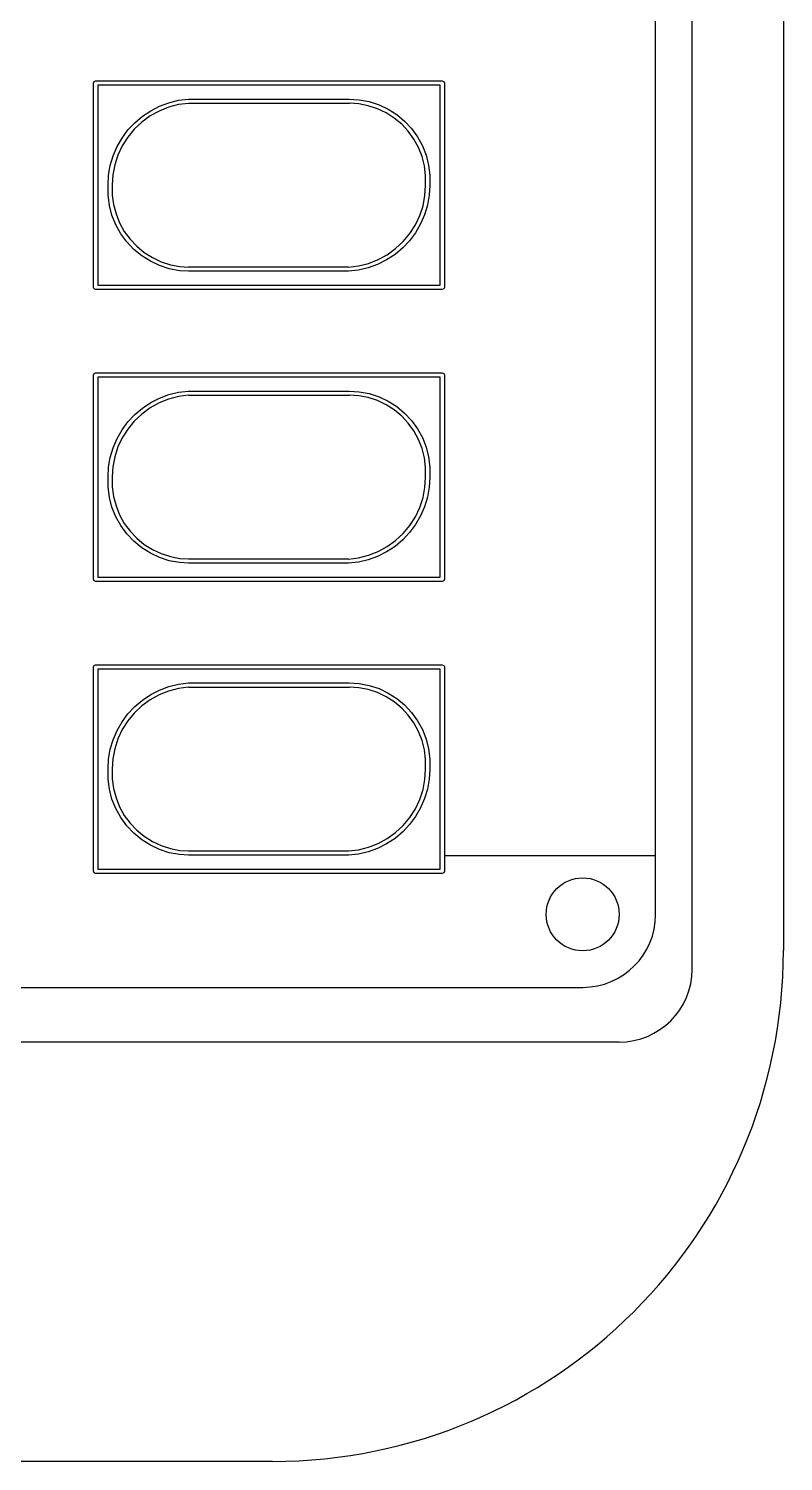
# Model space of a CAD drawing. Header units: millimetres. Extents: x 19 to 252, y 54 to 139.
# Drawn here: x 231.55 to 252.24, y 53.78 to 93.04 of the extents above; entities that cross this region are included whole.
import ezdxf

# ---------------------------------------------------------------- set-up
doc = ezdxf.new("R2010")
doc.units = ezdxf.units.MM
doc.header["$LTSCALE"] = 25.4
doc.layers.add('BLACK', color=7, linetype='Continuous')

msp = doc.modelspace()

# ---------------------------------------------------------------- linework, layer by layer
for p, q in [((249.738, 67.27), (249.738, 126.27)), ((248.738, 68.77), (248.738, 124.77)), ((252.238, 124.781), (252.238, 67.781)), ((248.738, 70.369), (242.948, 70.369)), ((208.238, 66.77), (244.238, 66.77)), ((244.238, 66.77), (246.738, 66.77)), ((247.738, 65.27), (204.245, 65.27)), ((238.238, 53.781), (33.243, 53.781))]:
    msp.add_line(p, q)
msp.add_circle((246.738, 68.77), 1)
for centre, radius in [((246.738, 68.77), 2), ((238.238, 67.781), 14), ((247.738, 67.27), 2)]:
    msp.add_arc(centre, radius, 270, 0)
at = {"layer": 'BLACK', "linetype": 'Continuous'}
for p, q in [((233.328, 91.55), (233.345, 91.593)), ((233.328, 85.95), (233.328, 91.55)), ((233.345, 91.593), (233.388, 91.611)), ((233.388, 91.611), (242.888, 91.611)), ((233.447, 91.491), (233.447, 86.01)), ((242.828, 91.491), (233.447, 91.491)), ((242.828, 86.01), (242.828, 91.491)), ((242.888, 91.611), (242.931, 91.593)), ((242.931, 91.593), (242.948, 91.55)), ((242.948, 91.55), (242.948, 85.95)), ((235.663, 91.076), (235.934, 91.11)), ((235.934, 91.11), (235.934, 91.11)), ((235.934, 91.11), (235.936, 91.109)), ((235.936, 91.109), (235.938, 91.11)), ((235.938, 91.11), (240.338, 91.11)), ((240.338, 91.11), (240.616, 91.092)), ((240.616, 91.092), (240.89, 91.04)), ((234.67, 90.639), (234.897, 90.791)), ((235.128, 90.782), (234.882, 90.646)), ((234.897, 90.791), (235.141, 90.915)), ((235.39, 90.887), (235.128, 90.782)), ((235.141, 90.915), (235.397, 91.011)), ((235.662, 90.958), (235.39, 90.887)), ((235.397, 91.011), (235.663, 91.076)), ((235.931, 90.993), (235.662, 90.958)), ((235.938, 90.99), (235.931, 90.993)), ((240.338, 90.99), (235.938, 90.99)), ((240.347, 90.994), (240.338, 90.99)), ((240.602, 90.978), (240.347, 90.994)), ((240.861, 90.928), (240.602, 90.978)), ((241.113, 90.846), (240.861, 90.928)), ((240.89, 91.04), (241.156, 90.954)), ((241.352, 90.733), (241.113, 90.846)), ((241.156, 90.954), (241.408, 90.835)), ((241.575, 90.591), (241.352, 90.733)), ((241.408, 90.835), (241.643, 90.685)), ((234.275, 90.263), (234.461, 90.463)), ((234.654, 90.48), (234.449, 90.286)), ((234.461, 90.463), (234.67, 90.639)), ((234.882, 90.646), (234.654, 90.48)), ((241.778, 90.422), (241.575, 90.591)), ((241.643, 90.685), (241.858, 90.507)), ((241.959, 90.229), (241.778, 90.422)), ((241.858, 90.507), (242.048, 90.303)), ((242.048, 90.303), (242.212, 90.077)), ((233.976, 89.806), (234.112, 90.043)), ((234.112, 90.043), (234.275, 90.263)), ((234.27, 90.069), (234.12, 89.831)), ((234.449, 90.286), (234.27, 90.069)), ((242.114, 90.015), (241.959, 90.229)), ((242.24, 89.783), (242.114, 90.015)), ((242.212, 90.077), (242.345, 89.832)), ((233.791, 89.292), (233.868, 89.554)), ((233.868, 89.554), (233.976, 89.806)), ((234, 89.576), (233.913, 89.308)), ((234.12, 89.831), (234, 89.576)), ((242.337, 89.537), (242.24, 89.783)), ((242.402, 89.28), (242.337, 89.537)), ((242.345, 89.832), (242.447, 89.572)), ((242.447, 89.572), (242.516, 89.302)), ((233.743, 89.023), (233.791, 89.292)), ((233.913, 89.308), (233.861, 89.031)), ((242.434, 89.018), (242.402, 89.28)), ((242.516, 89.302), (242.55, 89.025)), ((233.727, 88.75), (233.728, 88.752)), ((233.728, 88.75), (233.727, 88.75)), ((233.728, 88.754), (233.743, 89.023)), ((233.728, 88.753), (233.728, 88.754)), ((233.728, 88.752), (233.728, 88.753)), ((233.728, 88.753), (233.728, 88.753)), ((233.729, 88.473), (233.728, 88.75)), ((233.847, 88.747), (233.843, 88.738)), ((233.843, 88.738), (233.845, 88.481)), ((233.861, 89.031), (233.844, 88.759)), ((233.844, 88.759), (233.847, 88.75)), ((233.847, 88.75), (233.847, 88.748)), ((233.847, 88.748), (233.847, 88.747)), ((242.415, 88.467), (242.432, 88.741)), ((242.429, 88.754), (242.433, 88.763)), ((242.429, 88.752), (242.429, 88.754)), ((242.429, 88.75), (242.429, 88.752)), ((242.432, 88.741), (242.429, 88.75)), ((242.433, 88.763), (242.434, 89.018)), ((242.548, 88.746), (242.532, 88.475)), ((242.55, 89.025), (242.548, 88.75)), ((242.548, 88.75), (242.548, 88.75)), ((242.548, 88.75), (242.548, 88.749)), ((242.548, 88.749), (242.548, 88.746)), ((242.548, 88.746), (242.548, 88.746)), ((242.548, 88.746), (242.548, 88.746)), ((233.766, 88.196), (233.729, 88.473)), ((233.845, 88.481), (233.88, 88.218)), ((242.362, 88.188), (242.415, 88.467)), ((242.532, 88.475), (242.485, 88.204)), ((233.837, 87.925), (233.766, 88.196)), ((233.88, 88.218), (233.947, 87.962)), ((233.947, 87.962), (234.046, 87.715)), ((242.274, 87.919), (242.362, 88.188)), ((242.406, 87.94), (242.296, 87.688)), ((242.485, 88.204), (242.406, 87.94)), ((233.942, 87.666), (233.837, 87.925)), ((234.078, 87.421), (233.942, 87.666)), ((234.046, 87.715), (234.175, 87.483)), ((242, 87.423), (242.152, 87.662)), ((242.152, 87.662), (242.274, 87.919)), ((242.296, 87.688), (242.158, 87.449)), ((234.243, 87.195), (234.078, 87.421)), ((234.175, 87.483), (234.332, 87.269)), ((234.436, 86.992), (234.243, 87.195)), ((234.332, 87.269), (234.515, 87.076)), ((241.611, 87.012), (241.818, 87.205)), ((241.994, 87.229), (241.805, 87.029)), ((241.818, 87.205), (242, 87.423)), ((242.158, 87.449), (241.994, 87.229)), ((234.652, 86.814), (234.436, 86.992)), ((234.515, 87.076), (234.72, 86.908)), ((234.889, 86.665), (234.652, 86.814)), ((234.72, 86.908), (234.944, 86.766)), ((234.944, 86.766), (235.185, 86.654)), ((241.131, 86.711), (241.38, 86.846)), ((241.594, 86.852), (241.363, 86.701)), ((241.38, 86.846), (241.611, 87.012)), ((241.805, 87.029), (241.594, 86.852)), ((235.142, 86.546), (234.889, 86.665)), ((235.408, 86.46), (235.142, 86.546)), ((235.185, 86.654), (235.437, 86.572)), ((235.683, 86.407), (235.408, 86.46)), ((235.437, 86.572), (235.698, 86.522)), ((235.934, 86.392), (235.683, 86.407)), ((235.698, 86.522), (235.932, 86.508)), ((235.932, 86.508), (235.938, 86.51)), ((235.938, 86.39), (235.934, 86.392)), ((235.938, 86.51), (240.313, 86.51)), ((240.313, 86.39), (235.938, 86.39)), ((240.313, 86.51), (240.321, 86.507)), ((240.315, 86.391), (240.313, 86.39)), ((240.317, 86.39), (240.315, 86.391)), ((240.59, 86.421), (240.317, 86.39)), ((240.317, 86.39), (240.317, 86.39)), ((240.321, 86.507), (240.592, 86.539)), ((240.858, 86.484), (240.59, 86.421)), ((240.592, 86.539), (240.867, 86.608)), ((241.117, 86.578), (240.858, 86.484)), ((240.867, 86.608), (241.131, 86.711)), ((241.363, 86.701), (241.117, 86.578)), ((233.447, 86.01), (242.828, 86.01)), ((233.345, 85.907), (233.328, 85.95)), ((233.388, 85.889), (233.345, 85.907)), ((242.888, 85.889), (233.388, 85.889)), ((242.931, 85.907), (242.888, 85.889)), ((242.948, 85.95), (242.931, 85.907)), ((233.328, 83.55), (233.345, 83.593)), ((233.328, 77.95), (233.328, 83.55)), ((233.345, 83.593), (233.388, 83.611)), ((233.388, 83.611), (242.888, 83.611)), ((233.447, 83.491), (233.447, 78.01)), ((242.828, 83.491), (233.447, 83.491)), ((242.828, 78.01), (242.828, 83.491)), ((242.888, 83.611), (242.931, 83.593)), ((242.931, 83.593), (242.948, 83.55)), ((242.948, 83.55), (242.948, 77.95)), ((234.897, 82.791), (235.141, 82.915)), ((235.39, 82.887), (235.128, 82.782)), ((235.141, 82.915), (235.397, 83.011)), ((235.662, 82.958), (235.39, 82.887)), ((235.397, 83.011), (235.663, 83.076)), ((235.931, 82.993), (235.662, 82.958)), ((235.663, 83.076), (235.934, 83.11)), ((235.938, 82.99), (235.931, 82.993)), ((235.934, 83.11), (235.934, 83.11)), ((235.934, 83.11), (235.936, 83.109)), ((235.936, 83.109), (235.938, 83.11)), ((235.938, 83.11), (240.338, 83.11)), ((240.338, 82.99), (235.938, 82.99)), ((240.338, 83.11), (240.616, 83.092)), ((240.347, 82.994), (240.338, 82.99)), ((240.602, 82.978), (240.347, 82.994)), ((240.861, 82.928), (240.602, 82.978)), ((240.616, 83.092), (240.89, 83.04)), ((241.113, 82.846), (240.861, 82.928)), ((240.89, 83.04), (241.156, 82.954)), ((241.352, 82.733), (241.113, 82.846)), ((241.156, 82.954), (241.408, 82.835)), ((241.408, 82.835), (241.643, 82.685)), ((234.275, 82.263), (234.461, 82.463)), ((234.654, 82.48), (234.449, 82.286)), ((234.461, 82.463), (234.67, 82.639)), ((234.882, 82.646), (234.654, 82.48)), ((234.67, 82.639), (234.897, 82.791)), ((235.128, 82.782), (234.882, 82.646)), ((241.575, 82.591), (241.352, 82.733)), ((241.778, 82.422), (241.575, 82.591)), ((241.643, 82.685), (241.858, 82.507)), ((241.858, 82.507), (242.048, 82.303)), ((234.112, 82.043), (234.275, 82.263)), ((234.27, 82.069), (234.12, 81.831)), ((234.449, 82.286), (234.27, 82.069)), ((241.959, 82.229), (241.778, 82.422)), ((242.114, 82.015), (241.959, 82.229)), ((242.048, 82.303), (242.212, 82.077)), ((242.212, 82.077), (242.345, 81.832)), ((233.868, 81.554), (233.976, 81.806)), ((233.976, 81.806), (234.112, 82.043)), ((234.12, 81.831), (234, 81.576)), ((242.24, 81.783), (242.114, 82.015)), ((242.337, 81.537), (242.24, 81.783)), ((242.345, 81.832), (242.447, 81.572)), ((233.743, 81.023), (233.791, 81.292)), ((233.791, 81.292), (233.868, 81.554)), ((233.913, 81.308), (233.861, 81.031)), ((234, 81.576), (233.913, 81.308)), ((242.402, 81.28), (242.337, 81.537)), ((242.434, 81.018), (242.402, 81.28)), ((242.447, 81.572), (242.516, 81.302)), ((242.516, 81.302), (242.55, 81.025)), ((233.728, 80.754), (233.743, 81.023)), ((233.861, 81.031), (233.844, 80.759)), ((242.433, 80.763), (242.434, 81.018)), ((242.55, 81.025), (242.548, 80.75)), ((233.727, 80.75), (233.728, 80.752)), ((233.728, 80.75), (233.727, 80.75)), ((233.728, 80.753), (233.728, 80.754)), ((233.728, 80.752), (233.728, 80.753)), ((233.728, 80.753), (233.728, 80.753)), ((233.729, 80.473), (233.728, 80.75)), ((233.847, 80.747), (233.843, 80.738)), ((233.843, 80.738), (233.845, 80.481)), ((233.844, 80.759), (233.847, 80.75)), ((233.845, 80.481), (233.88, 80.218)), ((233.847, 80.75), (233.847, 80.748)), ((233.847, 80.748), (233.847, 80.747)), ((242.415, 80.467), (242.432, 80.741)), ((242.429, 80.754), (242.433, 80.763)), ((242.429, 80.752), (242.429, 80.754)), ((242.429, 80.75), (242.429, 80.752)), ((242.432, 80.741), (242.429, 80.75)), ((242.548, 80.746), (242.532, 80.475)), ((242.548, 80.75), (242.548, 80.75)), ((242.548, 80.75), (242.548, 80.749)), ((242.548, 80.749), (242.548, 80.746)), ((242.548, 80.746), (242.548, 80.746)), ((242.548, 80.746), (242.548, 80.746)), ((233.766, 80.196), (233.729, 80.473)), ((233.837, 79.925), (233.766, 80.196)), ((233.88, 80.218), (233.947, 79.962)), ((242.274, 79.919), (242.362, 80.188)), ((242.362, 80.188), (242.415, 80.467)), ((242.485, 80.204), (242.406, 79.94)), ((242.532, 80.475), (242.485, 80.204)), ((233.942, 79.666), (233.837, 79.925)), ((233.947, 79.962), (234.046, 79.715)), ((234.046, 79.715), (234.175, 79.483)), ((242.152, 79.662), (242.274, 79.919)), ((242.406, 79.94), (242.296, 79.688)), ((234.078, 79.421), (233.942, 79.666)), ((234.243, 79.195), (234.078, 79.421)), ((234.175, 79.483), (234.332, 79.269)), ((241.818, 79.205), (242, 79.423)), ((242.158, 79.449), (241.994, 79.229)), ((242, 79.423), (242.152, 79.662)), ((242.296, 79.688), (242.158, 79.449)), ((234.436, 78.992), (234.243, 79.195)), ((234.332, 79.269), (234.515, 79.076)), ((234.652, 78.814), (234.436, 78.992)), ((234.515, 79.076), (234.72, 78.908)), ((241.38, 78.846), (241.611, 79.012)), ((241.805, 79.029), (241.594, 78.852)), ((241.611, 79.012), (241.818, 79.205)), ((241.994, 79.229), (241.805, 79.029)), ((234.889, 78.665), (234.652, 78.814)), ((234.72, 78.908), (234.944, 78.766)), ((235.142, 78.546), (234.889, 78.665)), ((234.944, 78.766), (235.185, 78.654)), ((235.408, 78.46), (235.142, 78.546)), ((235.185, 78.654), (235.437, 78.572)), ((235.437, 78.572), (235.698, 78.522)), ((235.698, 78.522), (235.932, 78.508)), ((240.321, 78.507), (240.592, 78.539)), ((240.592, 78.539), (240.867, 78.608)), ((241.117, 78.578), (240.858, 78.484)), ((240.867, 78.608), (241.131, 78.711)), ((241.363, 78.701), (241.117, 78.578)), ((241.131, 78.711), (241.38, 78.846)), ((241.594, 78.852), (241.363, 78.701)), ((235.683, 78.407), (235.408, 78.46)), ((235.934, 78.392), (235.683, 78.407)), ((235.932, 78.508), (235.938, 78.51)), ((235.938, 78.39), (235.934, 78.392)), ((235.938, 78.51), (240.313, 78.51)), ((240.313, 78.39), (235.938, 78.39)), ((240.313, 78.51), (240.321, 78.507)), ((240.315, 78.391), (240.313, 78.39)), ((240.317, 78.39), (240.315, 78.391)), ((240.59, 78.421), (240.317, 78.39)), ((240.317, 78.39), (240.317, 78.39)), ((240.858, 78.484), (240.59, 78.421)), ((233.345, 77.907), (233.328, 77.95)), ((233.388, 77.889), (233.345, 77.907)), ((242.888, 77.889), (233.388, 77.889)), ((233.447, 78.01), (242.828, 78.01)), ((242.931, 77.907), (242.888, 77.889)), ((242.948, 77.95), (242.931, 77.907)), ((233.328, 75.55), (233.345, 75.593)), ((233.328, 69.95), (233.328, 75.55)), ((233.345, 75.593), (233.388, 75.611)), ((233.388, 75.611), (242.888, 75.611)), ((233.447, 75.491), (233.447, 70.01)), ((242.828, 75.491), (233.447, 75.491)), ((242.828, 70.01), (242.828, 75.491)), ((242.888, 75.611), (242.931, 75.593)), ((242.931, 75.593), (242.948, 75.55)), ((242.948, 75.55), (242.948, 69.95)), ((235.141, 74.915), (235.397, 75.011)), ((235.397, 75.011), (235.663, 75.076)), ((235.931, 74.993), (235.662, 74.958)), ((235.663, 75.076), (235.934, 75.11)), ((235.938, 74.99), (235.931, 74.993)), ((235.934, 75.11), (235.934, 75.11)), ((235.934, 75.11), (235.936, 75.109)), ((235.936, 75.109), (235.938, 75.11)), ((235.938, 75.11), (240.338, 75.11)), ((240.338, 74.99), (235.938, 74.99)), ((240.338, 75.11), (240.616, 75.092)), ((240.347, 74.994), (240.338, 74.99)), ((240.602, 74.978), (240.347, 74.994)), ((240.616, 75.092), (240.89, 75.04)), ((240.89, 75.04), (241.156, 74.954)), ((234.461, 74.463), (234.67, 74.639)), ((234.882, 74.646), (234.654, 74.48)), ((234.67, 74.639), (234.897, 74.791)), ((235.128, 74.782), (234.882, 74.646)), ((234.897, 74.791), (235.141, 74.915)), ((235.39, 74.887), (235.128, 74.782)), ((235.662, 74.958), (235.39, 74.887)), ((240.861, 74.928), (240.602, 74.978)), ((241.113, 74.846), (240.861, 74.928)), ((241.352, 74.733), (241.113, 74.846)), ((241.156, 74.954), (241.408, 74.835)), ((241.575, 74.591), (241.352, 74.733)), ((241.408, 74.835), (241.643, 74.685)), ((241.778, 74.422), (241.575, 74.591)), ((241.643, 74.685), (241.858, 74.507)), ((234.112, 74.043), (234.275, 74.263)), ((234.449, 74.286), (234.27, 74.069)), ((234.275, 74.263), (234.461, 74.463)), ((234.654, 74.48), (234.449, 74.286)), ((241.959, 74.229), (241.778, 74.422)), ((241.858, 74.507), (242.048, 74.303)), ((242.114, 74.015), (241.959, 74.229)), ((242.048, 74.303), (242.212, 74.077)), ((233.868, 73.554), (233.976, 73.806)), ((233.976, 73.806), (234.112, 74.043)), ((234.12, 73.831), (234, 73.576)), ((234.27, 74.069), (234.12, 73.831)), ((242.24, 73.783), (242.114, 74.015)), ((242.212, 74.077), (242.345, 73.832)), ((242.345, 73.832), (242.447, 73.572)), ((233.791, 73.292), (233.868, 73.554)), ((234, 73.576), (233.913, 73.308)), ((242.337, 73.537), (242.24, 73.783)), ((242.402, 73.28), (242.337, 73.537)), ((242.447, 73.572), (242.516, 73.302)), ((233.728, 72.754), (233.743, 73.023)), ((233.743, 73.023), (233.791, 73.292)), ((233.861, 73.031), (233.844, 72.759)), ((233.913, 73.308), (233.861, 73.031)), ((242.434, 73.018), (242.402, 73.28)), ((242.516, 73.302), (242.55, 73.025)), ((242.55, 73.025), (242.548, 72.75)), ((233.727, 72.75), (233.728, 72.752)), ((233.728, 72.75), (233.727, 72.75)), ((233.728, 72.753), (233.728, 72.754)), ((233.728, 72.752), (233.728, 72.753)), ((233.728, 72.753), (233.728, 72.753)), ((233.729, 72.473), (233.728, 72.75)), ((233.847, 72.747), (233.843, 72.738)), ((233.843, 72.738), (233.845, 72.481)), ((233.844, 72.759), (233.847, 72.75)), ((233.847, 72.75), (233.847, 72.748)), ((233.847, 72.748), (233.847, 72.747)), ((242.415, 72.467), (242.432, 72.741)), ((242.429, 72.754), (242.433, 72.763)), ((242.429, 72.752), (242.429, 72.754)), ((242.429, 72.75), (242.429, 72.752)), ((242.432, 72.741), (242.429, 72.75)), ((242.433, 72.763), (242.434, 73.018)), ((242.548, 72.746), (242.532, 72.475)), ((242.548, 72.75), (242.548, 72.75)), ((242.548, 72.75), (242.548, 72.749)), ((242.548, 72.749), (242.548, 72.746)), ((242.548, 72.746), (242.548, 72.746)), ((242.548, 72.746), (242.548, 72.746)), ((233.766, 72.196), (233.729, 72.473)), ((233.845, 72.481), (233.88, 72.218)), ((242.362, 72.188), (242.415, 72.467)), ((242.532, 72.475), (242.485, 72.204)), ((233.837, 71.925), (233.766, 72.196)), ((233.942, 71.666), (233.837, 71.925)), ((233.88, 72.218), (233.947, 71.962)), ((233.947, 71.962), (234.046, 71.715)), ((242.152, 71.662), (242.274, 71.919)), ((242.274, 71.919), (242.362, 72.188)), ((242.406, 71.94), (242.296, 71.688)), ((242.485, 72.204), (242.406, 71.94)), ((234.078, 71.421), (233.942, 71.666)), ((234.046, 71.715), (234.175, 71.483)), ((234.175, 71.483), (234.332, 71.269)), ((242, 71.423), (242.152, 71.662)), ((242.296, 71.688), (242.158, 71.449)), ((234.243, 71.195), (234.078, 71.421)), ((234.436, 70.992), (234.243, 71.195)), ((234.332, 71.269), (234.515, 71.076)), ((234.515, 71.076), (234.72, 70.908)), ((241.611, 71.012), (241.818, 71.205)), ((241.994, 71.229), (241.805, 71.029)), ((241.818, 71.205), (242, 71.423)), ((242.158, 71.449), (241.994, 71.229)), ((234.652, 70.814), (234.436, 70.992)), ((234.889, 70.665), (234.652, 70.814)), ((234.72, 70.908), (234.944, 70.766)), ((235.142, 70.546), (234.889, 70.665)), ((234.944, 70.766), (235.185, 70.654)), ((240.867, 70.608), (241.131, 70.711)), ((241.363, 70.701), (241.117, 70.578)), ((241.131, 70.711), (241.38, 70.846)), ((241.594, 70.852), (241.363, 70.701)), ((241.38, 70.846), (241.611, 71.012)), ((241.805, 71.029), (241.594, 70.852)), ((235.408, 70.46), (235.142, 70.546)), ((235.185, 70.654), (235.437, 70.572)), ((235.683, 70.407), (235.408, 70.46)), ((235.437, 70.572), (235.698, 70.522)), ((235.934, 70.392), (235.683, 70.407)), ((235.698, 70.522), (235.932, 70.508)), ((235.932, 70.508), (235.938, 70.51)), ((235.938, 70.39), (235.934, 70.392)), ((235.938, 70.51), (240.313, 70.51)), ((240.313, 70.39), (235.938, 70.39)), ((240.313, 70.51), (240.321, 70.507)), ((240.315, 70.391), (240.313, 70.39)), ((240.317, 70.39), (240.315, 70.391)), ((240.59, 70.421), (240.317, 70.39)), ((240.317, 70.39), (240.317, 70.39)), ((240.321, 70.507), (240.592, 70.539)), ((240.858, 70.484), (240.59, 70.421)), ((240.592, 70.539), (240.867, 70.608)), ((241.117, 70.578), (240.858, 70.484)), ((233.345, 69.907), (233.328, 69.95)), ((233.388, 69.89), (233.345, 69.907)), ((242.888, 69.89), (233.388, 69.89)), ((233.447, 70.01), (242.828, 70.01)), ((242.931, 69.907), (242.888, 69.89)), ((242.948, 69.95), (242.931, 69.907))]:
    msp.add_line(p, q, dxfattribs=at)

doc.saveas('drawing.dxf')
